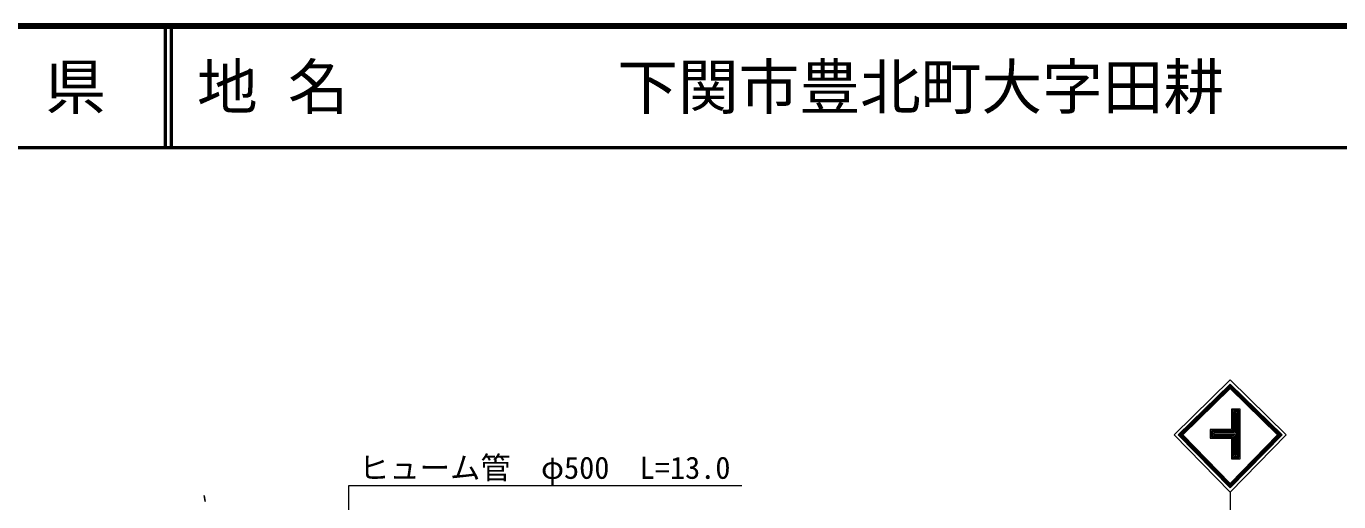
# Model space of a CAD drawing. Units: millimetres, scale not verified. Extents: x 40000 to 680000, y 20000 to 380000.
# Drawn here: x 356311 to 464474, y 340772 to 380000 of the extents above; entities that cross this region are included whole.
import ezdxf
from ezdxf.enums import TextEntityAlignment as Align

# ---------------------------------------------------------------- set-up
doc = ezdxf.new("R2010")
doc.units = ezdxf.units.MM
doc.header["$LTSCALE"] = 1000
for name, color, linetype, lineweight in [('M-BGD', 7, 'Continuous', 25), ('M-STR-HTXT', 7, 'Continuous', 13), ('M-STR-STRC', 7, 'Continuous', 13), ('M-TTL', 2, 'Continuous', 140), ('M-TTL-LINE', 7, 'Continuous', 50), ('M-TTL-TXT', 7, 'Continuous', 50)]:
    doc.layers.add(name, color=color, linetype=linetype, lineweight=lineweight)
doc.styles.add('ＭＳ ゴシック', font='')
doc.styles.get('ＭＳ ゴシック').set_extended_font_data('MS Gothic')

msp = doc.modelspace()

# ---------------------------------------------------------------- linework, layer by layer
at = {"layer": 'M-BGD'}
msp.add_line((371068, 340805), (370975, 341298), dxfattribs=at)
at = {"layer": 'M-STR-HTXT'}
msp.add_lwpolyline([(382902, 320878), (382902, 342115), (415292, 342115)], dxfattribs=at)
at = {"layer": 'M-STR-STRC'}
msp.add_line((455526, 341571), (455526, 338369), dxfattribs=at)
for points in [[(450898, 346292), (455526, 350826), (460153, 346292), (455526, 341571)], [(455526, 350476), (451251, 346288), (455526, 341929), (459799, 346288)], [(455526, 350411), (451317, 346288), (455526, 341995), (459734, 346288)], [(455526, 350342), (451387, 346287), (455526, 342066), (459663, 346287)], [(455526, 350270), (451460, 346286), (455526, 342139), (459591, 346286)], [(455526, 350190), (451541, 346286), (455526, 342221), (459510, 346286)], [(455526, 342286), (451612, 346292), (455526, 350126), (459438, 346292)]]:
    msp.add_lwpolyline(points, close=True, dxfattribs=at)
for points in [[(455636, 348230), (455636, 346722), (453887, 346722), (453887, 346022), (455636, 346022), (455636, 344328), (456336, 344328), (456336, 348415), (455636, 348415), (455636, 348011)], [(455726, 348230), (455726, 346632), (453977, 346632), (453977, 346111), (455726, 346111), (455726, 344418), (456246, 344418), (456246, 348325), (455726, 348325), (455726, 348011)], [(455826, 348230), (455826, 346532), (454077, 346532), (454077, 346212), (455826, 346212), (455826, 344518), (456146, 344518), (456146, 348225), (455826, 348225), (455826, 348011)], [(455931, 348230), (455931, 346427), (454182, 346427), (454182, 346316), (455931, 346316), (455931, 344623), (456041, 344623), (456041, 348120), (455931, 348120), (455931, 348011)]]:
    msp.add_lwpolyline(points, dxfattribs=at)
at = {"layer": 'M-TTL'}
msp.add_line((680000, 380000), (40000, 380000), dxfattribs=at)
at = {"layer": 'M-TTL-LINE'}
for p, q in [((367750, 380000), (367750, 370000)), ((368250, 380000), (368250, 370000)), ((40000, 370000), (680000, 370000))]:
    msp.add_line(p, q, dxfattribs=at)

# ---------------------------------------------------------------- texts
at = {"layer": 'M-STR-HTXT', "style": 'ＭＳ ゴシック'}
msp.add_text('ヒューム管\u3000φ500  L=13.0', height=1833, dxfattribs=at).set_placement((399039, 342115), align=Align.BOTTOM_CENTER)
at = {"layer": 'M-TTL-TXT', "style": 'ＭＳ ゴシック'}
msp.add_text('山\u3000口\u3000県', height=3666, dxfattribs=at).set_placement((350375, 375000), align=Align.MIDDLE_CENTER)
for s, p in [('地 名', (370380, 375000)), ('下関市豊北町大字田耕', (405024, 375000))]:
    msp.add_text(s, height=3666, dxfattribs=at).set_placement(p, align=Align.MIDDLE_LEFT)

doc.saveas('drawing.dxf')
